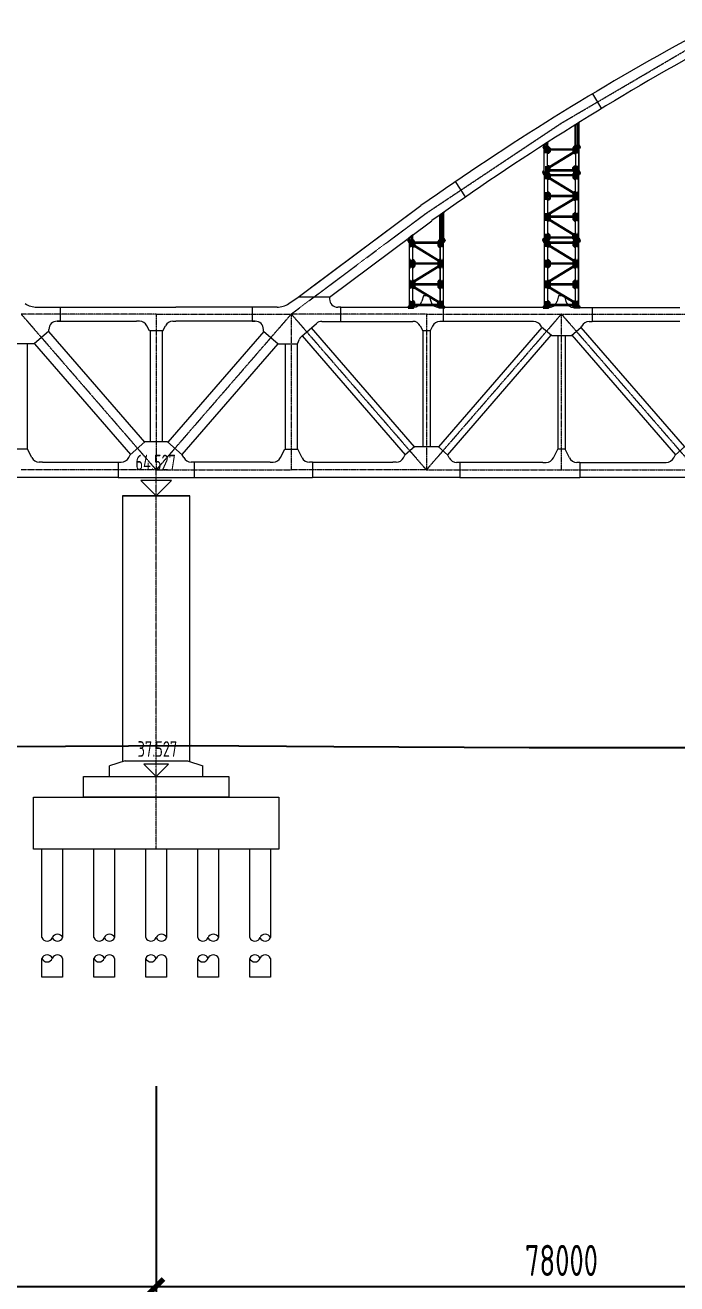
# Model space of a CAD drawing. Extents: x -2876908 to 633791, y -1383861 to 872234.
# Drawn here: x -376429 to -313717, y 671567 to 792692 of the extents above; entities that cross this region are included whole.
import ezdxf
from ezdxf.enums import TextEntityAlignment as Align

# ---------------------------------------------------------------- set-up
doc = ezdxf.new("R2010")
doc.units = 0
doc.header["$LTSCALE"] = 5
doc.header["$MEASUREMENT"] = 0
doc.linetypes.add('CENTER', pattern=[2, 1.25, -0.25, 0.25, -0.25])
doc.linetypes.add('DASHED', pattern=[0.75, 0.5, -0.25])
doc.layers.get('0').update_dxf_attribs({"linetype": 'CONTINUOUS', "lineweight": 25})
doc.layers.get('DEFPOINTS').update_dxf_attribs({"color": 35, "linetype": 'CONTINUOUS', "lineweight": 13})
for name, color, linetype, lineweight in [('3中心线', 6, 'CENTER', 18), ('5标注', 3, 'CONTINUOUS', 15), ('7边界线', 8, 'CONTINUOUS', 15), ('DIM', 3, 'CONTINUOUS', 0), ('STGJ_BOLT_THIN', 9, 'CONTINUOUS', 0), ('STXT_XG_END_THIN', 2, 'CONTINUOUS', 0), ('STXT_XG_THIN', 2, 'CONTINUOUS', 0), ('STXT_XG_TNDSH', 6, 'DASHED', 0)]:
    doc.layers.add(name, color=color, linetype=linetype, lineweight=lineweight)
for name, color, linetype in [('M_Prof', 2, 'CONTINUOUS'), ('M_Profx', 2, 'CONTINUOUS'), ('细线', 3, 'CONTINUOUS')]:
    doc.layers.add(name, color=color, linetype=linetype)
doc.styles.add('TSSD_Dimension', font='tssdeng.shx', dxfattribs={"width": 0.7, "bigfont": 'hztxt.shx'})
doc.styles.add('TSSD_NORM', font='tssdeng.shx', dxfattribs={"width": 0.7, "bigfont": 'hztxt.shx'})
doc.dimstyles.new('TSSD_100_100', dxfattribs={"dimtxt": 300, "dimasz": 100, "dimexe": 100, "dimexo": 250, "dimgap": 100, "dimtad": 1, "dimdec": 0, "dimzin": 0, "dimdsep": 46, "dimtxsty": 'TSSD_Dimension', "dimblk": 'ARCHTICK', "dimblk1": 'ARCHTICK', "dimblk2": 'ARCHTICK', "dimcen": 0, "dimdle": 100, "dimclrt": 7, "dimadec": 0, "dimazin": 0, "dimtfac": 1, "dimtdec": 0, "dimtix": 1, "dimtmove": 2, "dimatfit": 3, "dimfxl": 1, "dimtolj": 1, "dimtzin": 0, "dimarcsym": 0})

# ---------------------------------------------------------------- blocks, each defined once
blk = doc.blocks.new('f234w2')
at = {"layer": '3中心线'}
for p, q in [((297704, 1526), (310704, -13474)), ((310704, 1526), (297704, 1526)), ((323704, 1526), (310704, -13474)), ((310704, 1526), (323704, 1526)), ((310704, 1526), (310704, -13474)), ((310704, 1526), (310704, -13474)), ((323704, 1526), (336704, -13474)), ((336704, 1526), (323704, 1526)), ((323704, 1526), (323704, -13474)), ((349704, 1526), (336704, -13474)), ((336704, 1526), (349704, 1526)), ((336704, 1526), (336704, -13474)), ((362704, -13474), (349704, 1526)), ((349704, 1526), (362704, 1526)), ((349704, -13474), (349704, 1526)), ((310704, -13474), (297704, -13474)), ((310704, -13474), (323704, -13474)), ((336704, -13474), (323704, -13474)), ((336704, -13474), (349704, -13474)), ((349704, -13474), (362704, -13474))]:
    blk.add_line(p, q, dxfattribs=at)
at = {"layer": '7边界线'}
for p, q in [((323462, 2530), (324382, 3154)), ((327383, 3154), (324382, 3154)), ((327383, 3154), (327383, 2974)), ((336419, 3285), (336278, 2764)), ((336988, 3285), (336419, 3285)), ((336988, 3285), (337132, 2752)), ((349419, 3273), (349278, 2752)), ((349988, 3273), (349419, 3273)), ((349988, 3273), (350132, 2740)), ((299217, 2186), (301478, 2186)), ((301478, 2186), (308799, 2186)), ((301478, 2186), (301478, 836)), ((308799, 2186), (312608, 2186)), ((320540, 2186), (312608, 2186)), ((322340, 2186), (319929, 2186)), ((319929, 2186), (319929, 836)), ((328483, 2174), (328183, 2174)), ((328483, 2174), (335095, 2174)), ((328483, 824), (328483, 2174)), ((335506, 2174), (335095, 2174)), ((337905, 2162), (338306, 2162)), ((346726, 2162), (338306, 2162)), ((338306, 2162), (338306, 812)), ((348506, 2162), (346726, 2162)), ((350905, 2150), (352675, 2150)), ((352675, 2150), (361107, 2150)), ((352675, 2150), (352675, 800)), ((300378, -128), (300378, 36)), ((301178, 836), (308799, 836)), ((301478, 836), (301178, 836)), ((309099, 836), (308799, 836)), ((310064, -104), (309815, 394)), ((311344, -104), (311592, 394)), ((312308, 836), (312608, 836)), ((320229, 836), (312608, 836)), ((319929, 836), (320229, 836)), ((321029, -128), (321029, 36)), ((324721, -590), (326127, 629)), ((325621, 190), (335541, -11257)), ((326651, 824), (328483, 824)), ((328483, 824), (335095, 824)), ((335095, 824), (335395, 824)), ((336111, 382), (336354, -104)), ((337290, 370), (337054, -104)), ((347829, 239), (337866, -11257)), ((338306, 812), (338006, 812)), ((346726, 812), (338306, 812)), ((347026, 812), (346726, 812)), ((347791, 272), (347742, 370)), ((348734, -546), (347791, 272)), ((350673, -546), (351616, 272)), ((351578, 239), (361541, -11257)), ((351616, 272), (351659, 358)), ((352375, 800), (352675, 800)), ((361107, 800), (352675, 800)), ((300378, -128), (298960, -1357)), ((300342, -159), (309578, -10817)), ((311344, -104), (310064, -104)), ((310114, -104), (310114, -10784)), ((311294, -104), (311294, -10784)), ((321065, -159), (311829, -10817)), ((321029, -128), (322447, -1357)), ((324318, -1357), (324502, -897)), ((324753, -562), (334674, -12009)), ((337054, -104), (336354, -104)), ((336354, -104), (336354, -11224)), ((337054, -104), (337054, -11224)), ((348696, -513), (338733, -12009)), ((348734, -546), (350673, -546)), ((349354, -546), (349354, -11481)), ((350054, -546), (350054, -11481)), ((350711, -513), (360674, -12009)), ((298960, -1357), (297089, -1357)), ((298278, -1357), (298278, -11481)), ((298997, -1325), (308233, -11982)), ((322410, -1325), (313174, -11982)), ((322447, -1357), (324318, -1357)), ((323130, -1357), (323130, -11481)), ((324278, -1357), (324278, -11481)), ((309616, -10784), (308195, -12015)), ((311791, -10784), (309616, -10784)), ((311791, -10784), (313212, -12015)), ((298328, -11481), (297080, -11481)), ((298733, -12292), (298328, -11481)), ((308057, -12292), (308195, -12015)), ((313350, -12292), (313212, -12015)), ((322674, -12292), (323080, -11481)), ((323080, -11481), (324328, -11481)), ((324737, -12300), (324328, -11481)), ((334507, -12300), (334636, -12041)), ((335579, -11224), (334636, -12041)), ((335579, -11224), (337828, -11224)), ((337828, -11224), (338771, -12041)), ((338902, -12304), (338771, -12041)), ((348942, -12304), (349354, -11481)), ((350054, -11481), (349354, -11481)), ((350465, -12304), (350054, -11481)), ((360505, -12304), (360636, -12041)), ((361579, -11224), (360636, -12041)), ((299748, -12734), (299448, -12734)), ((299748, -12734), (307042, -12734)), ((307042, -12734), (307342, -12734)), ((307042, -12734), (307042, -14214)), ((314366, -12734), (314066, -12734)), ((321659, -12734), (314366, -12734)), ((314366, -12734), (314366, -14214)), ((321659, -12734), (321959, -12734)), ((325752, -12742), (325452, -12742)), ((325752, -12742), (325752, -14214)), ((325752, -12742), (333491, -12742)), ((333791, -12742), (333491, -12742)), ((339918, -12746), (339618, -12746)), ((347927, -12746), (339918, -12746)), ((339918, -12746), (339918, -14206)), ((347927, -12746), (348227, -12746)), ((351480, -12746), (351180, -12746)), ((351480, -12746), (351480, -14202)), ((351480, -12746), (359489, -12746)), ((359489, -12746), (359789, -12746)), ((307042, -14214), (295655, -14214)), ((307042, -14214), (325752, -14214)), ((339918, -14206), (325752, -14206)), ((339918, -14202), (351480, -14202)), ((365918, -14202), (351480, -14202))]:
    blk.add_line(p, q, dxfattribs=at)
for points in [[(324382, 3154), (336185, 11972)], [(327383, 3154), (337222, 10504), (337242, 10518)]]:
    blk.add_lwpolyline(points, dxfattribs=at)
for centre, radius, start, end in [((299217, 4186), 2000, 235.8714, 270), ((322340, 4186), 2000, 270, 304.1286), ((328183, 2974), 800, 180, 270), ((335506, 2974), 800, 270, 344.82495), ((337905, 2962), 800, 195.17505, 270), ((348506, 2962), 800, 270, 344.82495), ((350905, 2950), 800, 195.17505, 270), ((301178, 36), 800, 90, 180), ((309099, 36), 800, 26.56505, 90), ((312308, 36), 800, 90, 153.43497), ((320229, 36), 800, 0, 90), ((326651, 24), 800, 90, 130.91438), ((335395, 24), 800, 26.56505, 90), ((338006, 12), 800, 90, 153.43495), ((347026, 12), 800, 26.56505, 90), ((352375, 0), 800, 90, 153.43495), ((325245, -1195), 800, 130.91438, 158.19859), ((299448, -11934), 800, 206.56505, 270), ((307342, -11934), 800, 270, 333.43495), ((314066, -11934), 800, 206.56505, 270), ((321959, -11934), 800, 270, 333.43495), ((325452, -11942), 800, 206.56505, 270), ((333791, -11942), 800, 270, 333.43495), ((339618, -11946), 800, 206.56505, 270), ((348227, -11946), 800, 270, 333.43495), ((351180, -11946), 800, 206.56505, 270), ((359789, -11946), 800, 270, 333.43495)]:
    blk.add_arc(centre, radius, start, end, dxfattribs=at)
blk = doc.blocks.new('立面图')
at = {"layer": '3中心线'}
blk.add_line((284873, -52876), (284873, -16387), dxfattribs=at)
blk.add_lwpolyline([(297873, -1387), (310873, 8326), (323873, 16990), (336873, 24607), (340445, 26412)], dxfattribs=at)
at = {"layer": '7边界线', "ltscale": 0.1}
for p, q in [((326854, 19798), (327719, 18376)), ((314649, 9884), (313667, 11357))]:
    blk.add_line(p, q, dxfattribs=at)
at = {"layer": '7边界线'}
for p, q in [((281873, -44376), (280373, -44876)), ((281873, -44376), (287873, -44376)), ((287873, -44376), (289373, -44876)), ((280373, -45876), (280373, -44876)), ((289373, -45876), (289373, -44876))]:
    blk.add_line(p, q, dxfattribs=at)
at = {"layer": '7边界线', "ltscale": 0.1}
for points in [[(299730, 1122), (310355, 9060)], [(301553, 241), (311391, 7592), (311412, 7605)]]:
    blk.add_lwpolyline(points, dxfattribs=at)
at = {"layer": '7边界线', "flags": 128}
for points in [[(283403, -17406), (284873, -18876), (286343, -17406), (283403, -17406)], [(283697, -44700), (284873, -45876), (286049, -44700), (283697, -44700)]]:
    blk.add_lwpolyline(points, dxfattribs=at)
at = {"layer": '7边界线'}
for points in [[(281623, -18876), (281623, -18876), (288123, -18876), (288123, -18876), (281623, -18876)], [(281623, -18876), (281623, -18876), (288123, -18876), (288123, -18876), (281623, -18876)], [(281623, -18876), (281623, -44459)], [(288123, -44459), (288123, -18876)], [(277873, -45876), (291873, -45876), (291873, -47876), (277873, -47876), (277873, -45876)], [(273073, -47876), (296673, -47876), (296673, -52876), (273073, -52876), (273073, -47876)], [(273873, -61393), (273873, -52876)], [(273873, -61393), (273873, -52876)], [(275873, -52876), (275873, -61393)], [(275873, -52876), (275873, -61393)], [(278873, -61393), (278873, -52876)], [(278873, -61393), (278873, -52876)], [(280873, -52876), (280873, -61393)], [(280873, -52876), (280873, -61393)], [(283873, -61393), (283873, -52876)], [(283873, -61393), (283873, -52876)], [(285873, -52876), (285873, -61393)], [(285873, -52876), (285873, -61393)], [(288873, -61393), (288873, -52876)], [(288873, -61393), (288873, -52876)], [(290873, -52876), (290873, -61393)], [(290873, -52876), (290873, -61393)], [(293873, -61393), (293873, -52876)], [(293873, -61393), (293873, -52876)], [(295873, -52876), (295873, -61393)], [(295873, -52876), (295873, -61393)], [(275873, -63400), (275873, -65199), (273873, -65199), (273873, -63400)], [(280873, -63400), (280873, -65199), (278873, -65199), (278873, -63400)], [(285873, -63400), (285873, -65199), (283873, -65199), (283873, -63400)], [(290873, -63400), (290873, -65199), (288873, -65199), (288873, -63400)], [(295873, -63400), (295873, -65199), (293873, -65199), (293873, -63400)]]:
    blk.add_lwpolyline(points, dxfattribs=at)
at = {"layer": '7边界线', "ltscale": 0.1}
for centre, radius, start, end in [((463506, -208210), 265822, 118.54268, 125.17968), ((465059, -207293), 264176, 118.93327, 125.56397)]:
    blk.add_arc(centre, radius, start, end, dxfattribs=at)
at = {"layer": '7边界线'}
for centre, start, end in [((274373, -61189), 202.18456, 337.81544), ((275373, -61597), 22.18456, 157.81544), ((275373, -61189), 202.18456, 337.81544), ((279373, -61189), 202.18456, 337.81544), ((280373, -61597), 22.18456, 157.81544), ((280373, -61189), 202.18456, 337.81544), ((284373, -61189), 202.18456, 337.81544), ((285373, -61597), 22.18456, 157.81544), ((285373, -61189), 202.18456, 337.81544), ((289373, -61189), 202.18456, 337.81544), ((290373, -61597), 22.18456, 157.81544), ((290373, -61189), 202.18456, 337.81544), ((294373, -61189), 202.18456, 337.81544), ((295373, -61597), 22.18456, 157.81544), ((295373, -61189), 202.18456, 337.81544), ((274373, -63603), 22.18456, 157.81544), ((274373, -63196), 202.18456, 337.81544), ((275373, -63603), 22.18456, 157.81544), ((279373, -63603), 22.18456, 157.81544), ((279373, -63196), 202.18456, 337.81544), ((280373, -63603), 22.18456, 157.81544), ((284373, -63603), 22.18456, 157.81544), ((284373, -63196), 202.18456, 337.81544), ((285373, -63603), 22.18456, 157.81544), ((289373, -63603), 22.18456, 157.81544), ((289373, -63196), 202.18456, 337.81544), ((290373, -63603), 22.18456, 157.81544), ((294373, -63603), 22.18456, 157.81544), ((294373, -63196), 202.18456, 337.81544), ((295373, -63603), 22.18456, 157.81544)]:
    blk.add_arc(centre, 540, start, end, dxfattribs=at)
at = {"layer": '细线', "color": 3}
blk.add_lwpolyline([(270073, -43004), (288273, -42914), (301973, -43004), (320773, -43094), (334373, -43104), (355073, -43104), (381573, -43084), (394373, -43044), (414373, -42874)], dxfattribs=at)
at = {"layer": '5标注'}
blk.add_blockref('f234w2', (-25830, -2913), dxfattribs=at)
at = {"layer": '7边界线', "style": 'TSSD_NORM', "width": 0.7}
for s, p in [('64.527', (282881, -16875)), ('37.527', (283085, -44444))]:
    blk.add_text(s, height=1500, dxfattribs=at).set_placement(p, align=Align.BOTTOM_LEFT)
blk = doc.blocks.new('_ArchTick')
at = {"color": 0, "linetype": 'ByBlock', "const_width": 0.5}
blk.add_lwpolyline([(-0.71, -0.71), (0.71, 0.71)], dxfattribs=at)
blk = doc.blocks.new('*D39')
at = {"layer": 'DEFPOINTS', "color": 0, "transparency": 16777216}
for p in [(-363821, 693090), (-441821, 682131), (-363821, 671319)]:
    blk.add_point(p, dxfattribs=at)
at = {"layer": 'DIM', "color": 0, "lineweight": -2, "transparency": 16777216}
for p, q in [((-363821, 690590), (-363821, 670319)), ((-442821, 671319), (-362821, 671319))]:
    blk.add_line(p, q, dxfattribs=at)
at = {"layer": 'DIM', "color": 0, "linetype": 'ByBlock', "lineweight": -2, "transparency": 16777216}
blk.add_line((-441821, 679631), (-441821, 670319), dxfattribs=at)
at = {"layer": 'DIM', "color": 0, "lineweight": -2, "transparency": 16777216, "xscale": 1000, "yscale": 1000, "zscale": 1000, "rotation": 180}
blk.add_blockref('_ArchTick', (-441821, 671319), dxfattribs=at)
at = {"layer": 'DIM', "color": 0, "lineweight": -2, "transparency": 16777216, "xscale": 1000, "yscale": 1000, "zscale": 1000}
blk.add_blockref('_ArchTick', (-363821, 671319), dxfattribs=at)
at = {"layer": 'DIM', "color": 7, "transparency": 16777216, "insert": (-402821, 673819), "char_height": 3000, "attachment_point": 5, "style": 'TSSD_Dimension'}
blk.add_mtext('\\A1;78000', dxfattribs=at)
blk = doc.blocks.new('*D40')
at = {"layer": 'DEFPOINTS', "color": 0, "transparency": 16777216}
for p in [(-363821, 693090), (-285821, 683858), (-285821, 671319)]:
    blk.add_point(p, dxfattribs=at)
at = {"layer": 'DIM', "color": 0, "linetype": 'ByBlock', "lineweight": -2, "transparency": 16777216}
blk.add_line((-363821, 690590), (-363821, 670319), dxfattribs=at)
at = {"layer": 'DIM', "color": 0, "lineweight": -2, "transparency": 16777216}
for p, q in [((-285821, 681358), (-285821, 670319)), ((-364821, 671319), (-284821, 671319))]:
    blk.add_line(p, q, dxfattribs=at)
at = {"layer": 'DIM', "color": 0, "lineweight": -2, "transparency": 16777216, "xscale": 1000, "yscale": 1000, "zscale": 1000, "rotation": 180}
blk.add_blockref('_ArchTick', (-363821, 671319), dxfattribs=at)
at = {"layer": 'DIM', "color": 0, "lineweight": -2, "transparency": 16777216, "xscale": 1000, "yscale": 1000, "zscale": 1000}
blk.add_blockref('_ArchTick', (-285821, 671319), dxfattribs=at)
at = {"layer": 'DIM', "color": 7, "transparency": 16777216, "insert": (-324821, 673819), "char_height": 3000, "attachment_point": 5, "style": 'TSSD_Dimension'}
blk.add_mtext('\\A1;78000', dxfattribs=at)
blk = doc.blocks.new('孔')
blk.add_circle((22022, 20887), 13.3)
at = {"layer": 'STGJ_BOLT_THIN'}
for p, q in [((21992, 20887), (22052, 20887)), ((22022, 20917), (22022, 20857))]:
    blk.add_line(p, q, dxfattribs=at)
blk = doc.blocks.new('6.5M11')
at = {"color": 5}
for p, q in [((128499, 27955), (128499, 28558)), ((128519, 27955), (128499, 27955)), ((128519, 27955), (128519, 28558)), ((128499, 24701), (128499, 23955)), ((128499, 24701), (128519, 24701)), ((128519, 24701), (128519, 23955)), ((128519, 23955), (128499, 23955))]:
    blk.add_line(p, q, dxfattribs=at)
for p, q in [((128499, 28377), (128519, 28377)), ((128499, 28350), (128519, 28350)), ((128499, 28307), (128519, 28307)), ((128499, 28280), (128519, 28280)), ((128499, 28114), (128519, 28114)), ((128499, 28088), (128519, 28088)), ((128499, 28078), (128519, 28078)), ((128499, 28051), (128519, 28051)), ((128499, 26605), (128519, 26605)), ((128499, 26579), (128519, 26579)), ((128499, 26569), (128519, 26569)), ((128499, 26543), (128519, 26543)), ((128499, 26377), (128519, 26377)), ((128499, 26350), (128519, 26350)), ((128499, 26307), (128519, 26307)), ((128499, 26280), (128519, 26280)), ((128499, 26101), (128519, 26101)), ((128499, 26065), (128519, 26065)), ((128519, 24605), (128499, 24605)), ((128519, 24579), (128499, 24579)), ((128519, 24569), (128499, 24569)), ((128519, 24543), (128499, 24543)), ((128519, 24377), (128499, 24377)), ((128519, 24350), (128499, 24350)), ((128519, 24307), (128499, 24307)), ((128519, 24280), (128499, 24280)), ((128519, 24101), (128499, 24101)), ((128519, 24065), (128499, 24065)), ((128519, 22605), (128499, 22605)), ((128519, 22579), (128499, 22579)), ((128519, 22569), (128499, 22569)), ((128519, 22543), (128499, 22543)), ((128519, 22377), (128499, 22377)), ((128519, 22350), (128499, 22350)), ((128519, 22307), (128499, 22307)), ((128519, 22280), (128499, 22280))]:
    blk.add_line(p, q)
at = {"color": 241}
for p, q in [((128499, 26701), (128499, 25955)), ((128519, 26701), (128499, 26701)), ((128519, 26701), (128519, 25955)), ((128499, 25955), (128519, 25955)), ((128499, 22701), (128499, 22093)), ((128499, 22701), (128519, 22701)), ((128519, 22701), (128519, 22093))]:
    blk.add_line(p, q, dxfattribs=at)
at = {"color": 6}
for points in [[(128247, 28578), (128772, 28578), (128772, 28558), (128247, 28558)], [(128247, 22078), (128772, 22078), (128772, 22098), (128247, 22098)]]:
    blk.add_lwpolyline(points, close=True, dxfattribs=at)
for points in [[(128247, 28558), (128247, 28528), (128317, 28408), (128347, 28408)], [(128247, 28558), (128247, 28528), (128317, 28408), (128347, 28408)], [(128247, 22098), (128247, 22128), (128317, 22248), (128347, 22248)], [(128247, 22098), (128247, 22128), (128317, 22248), (128347, 22248)]]:
    blk.add_lwpolyline(points, dxfattribs=at)
at = {"color": 241}
for points in [[(128672, 28558), (128772, 28558), (128882, 28438), (128882, 28109), (128789, 27955), (128672, 27955), (128672, 28558)], [(128672, 24701), (128789, 24701), (128882, 24548), (128882, 24109), (128789, 23955), (128672, 23955), (128672, 24701)]]:
    blk.add_lwpolyline(points, dxfattribs=at)
at = {"color": 5}
for points in [[(128672, 26701), (128761, 26701), (128882, 26580), (128882, 26077), (128761, 25955), (128672, 25955), (128672, 26701)], [(128672, 22701), (128672, 22098), (128772, 22098), (128882, 22218), (128882, 22580), (128761, 22701), (128672, 22701)]]:
    blk.add_lwpolyline(points, dxfattribs=at)
at = {"layer": 'STXT_XG_END_THIN'}
for p, q in [((128347, 28558), (128672, 28558)), ((128347, 22098), (128672, 22098))]:
    blk.add_line(p, q, dxfattribs=at)
at = {"layer": 'STXT_XG_THIN', "color": 2}
for p, q in [((128347, 28558), (128347, 22098)), ((128672, 28558), (128672, 22098))]:
    blk.add_line(p, q, dxfattribs=at)
at = {"layer": 'STXT_XG_TNDSH', "color": 2}
for p, q in [((128355, 28558), (128355, 22098)), ((128664, 28558), (128664, 22098))]:
    blk.add_line(p, q, dxfattribs=at)
for p in [(106715, 7476), (106715, 7406), (106715, 7213), (106775, 7177), (106785, 7476), (106785, 7406), (106715, 5476), (106715, 5406), (106715, 5213), (106765, 5164), (106785, 5476), (106785, 5406), (106715, 3476), (106715, 3406), (106785, 3476), (106785, 3406), (106715, 3213), (106775, 3177)]:
    blk.add_blockref('孔', p)
at = {"xscale": -1, "rotation": 180}
for p in [(106715, 47443), (106715, 47251), (106715, 47181), (106765, 47493), (106785, 47251), (106785, 47181), (106715, 45443), (106775, 45480), (106715, 43443), (106715, 43251), (106715, 43181), (106765, 43493), (106785, 43251), (106785, 43181)]:
    blk.add_blockref('孔', p, dxfattribs=at)
blk = doc.blocks.new('6.5M222')
at = {"color": 241}
for p, q in [((130499, 27955), (130499, 28558)), ((130519, 27955), (130499, 27955)), ((130519, 27955), (130519, 28558)), ((130499, 24701), (130499, 23955)), ((130499, 24701), (130519, 24701)), ((130519, 24701), (130519, 23955)), ((130519, 23955), (130499, 23955))]:
    blk.add_line(p, q, dxfattribs=at)
for p, q in [((130499, 28377), (130519, 28377)), ((130499, 28350), (130519, 28350)), ((130499, 28307), (130519, 28307)), ((130499, 28280), (130519, 28280)), ((130499, 28114), (130519, 28114)), ((130499, 28088), (130519, 28088)), ((130499, 28078), (130519, 28078)), ((130499, 28051), (130519, 28051)), ((130499, 26605), (130519, 26605)), ((130499, 26579), (130519, 26579)), ((130499, 26569), (130519, 26569)), ((130499, 26543), (130519, 26543)), ((130499, 26377), (130519, 26377)), ((130499, 26350), (130519, 26350)), ((130499, 26307), (130519, 26307)), ((130499, 26280), (130519, 26280)), ((130499, 26101), (130519, 26101)), ((130499, 26065), (130519, 26065)), ((130519, 24605), (130499, 24605)), ((130519, 24579), (130499, 24579)), ((130519, 24569), (130499, 24569)), ((130519, 24543), (130499, 24543)), ((130519, 24377), (130499, 24377)), ((130519, 24350), (130499, 24350)), ((130519, 24307), (130499, 24307)), ((130519, 24280), (130499, 24280)), ((130519, 24101), (130499, 24101)), ((130519, 24065), (130499, 24065)), ((130499, 22605), (130519, 22605)), ((130499, 22579), (130519, 22579)), ((130499, 22569), (130519, 22569)), ((130499, 22543), (130519, 22543)), ((130499, 22377), (130519, 22377)), ((130499, 22350), (130519, 22350)), ((130499, 22307), (130519, 22307)), ((130499, 22280), (130519, 22280))]:
    blk.add_line(p, q)
at = {"color": 5}
for p, q in [((130499, 26701), (130499, 25955)), ((130519, 26701), (130499, 26701)), ((130519, 26701), (130519, 25955)), ((130499, 25955), (130519, 25955)), ((130499, 22701), (130499, 22098)), ((130519, 22701), (130499, 22701)), ((130519, 22701), (130519, 22098))]:
    blk.add_line(p, q, dxfattribs=at)
for points in [[(130347, 28558), (130247, 28558), (130137, 28438), (130137, 28077), (130258, 27955), (130347, 27955)], [(130347, 24701), (130258, 24701), (130137, 24580), (130137, 24077), (130258, 23955), (130347, 23955)]]:
    blk.add_lwpolyline(points, dxfattribs=at)
at = {"color": 6}
for points in [[(130772, 28578), (130247, 28578), (130247, 28558), (130772, 28558)], [(130772, 22078), (130247, 22078), (130247, 22098), (130772, 22098)]]:
    blk.add_lwpolyline(points, close=True, dxfattribs=at)
for points in [[(130772, 28558), (130772, 28528), (130702, 28408), (130672, 28408)], [(130772, 28558), (130772, 28528), (130702, 28408), (130672, 28408)], [(130772, 22098), (130772, 22128), (130702, 22248), (130672, 22248)], [(130772, 22098), (130772, 22128), (130702, 22248), (130672, 22248)]]:
    blk.add_lwpolyline(points, dxfattribs=at)
at = {"color": 241}
for points in [[(130347, 26701), (130230, 26701), (130137, 26548), (130137, 26109), (130230, 25955), (130347, 25955), (130347, 26701)], [(130347, 22701), (130347, 22098), (130247, 22098), (130137, 22218), (130137, 22548), (130230, 22701), (130347, 22701)]]:
    blk.add_lwpolyline(points, dxfattribs=at)
at = {"layer": 'STXT_XG_END_THIN'}
for p, q in [((130672, 28558), (130347, 28558)), ((130672, 22098), (130347, 22098))]:
    blk.add_line(p, q, dxfattribs=at)
at = {"layer": 'STXT_XG_THIN', "color": 2}
for p, q in [((130347, 22098), (130347, 28558)), ((130672, 22098), (130672, 28558))]:
    blk.add_line(p, q, dxfattribs=at)
at = {"layer": 'STXT_XG_TNDSH', "color": 2}
for p, q in [((130355, 22098), (130355, 28558)), ((130664, 22098), (130664, 28558))]:
    blk.add_line(p, q, dxfattribs=at)
at = {"xscale": -1}
for p in [(152234, 7476), (152234, 7406), (152254, 7164), (152304, 7476), (152304, 7406), (152304, 7213), (152234, 5476), (152234, 5406), (152244, 5177), (152304, 5476), (152304, 5406), (152304, 5213), (152234, 3476), (152234, 3406), (152304, 3476), (152304, 3406), (152254, 3164), (152304, 3213)]:
    blk.add_blockref('孔', p, dxfattribs=at)
at = {"rotation": 180}
for p in [(152244, 47480), (152304, 47443), (152254, 45493), (152304, 45443), (152234, 43251), (152234, 43181), (152244, 43480), (152304, 43443), (152304, 43251), (152304, 43181)]:
    blk.add_blockref('孔', p, dxfattribs=at)
blk = doc.blocks.new('sahdlfhaskfhkjs')
at = {"layer": 'STXT_XG_END_THIN', "color": 3}
for p, q in [((11556664, 547825), (11556664, 547665)), ((11556664, 547665), (11556874, 547665)), ((11559299, 547665), (11559299, 547825)), ((11556664, 545825), (11556664, 545665)), ((11556664, 545665), (11556874, 545665)), ((11559299, 545665), (11559299, 545825)), ((11556664, 543825), (11556664, 543665)), ((11556664, 543665), (11556874, 543665)), ((11559299, 543665), (11559299, 543825)), ((11556664, 541825), (11556664, 541665)), ((11556664, 541665), (11556874, 541665)), ((11559299, 541665), (11559299, 541825))]:
    blk.add_line(p, q, dxfattribs=at)
at = {"layer": 'STXT_XG_THIN', "color": 3}
for p, q in [((11556874, 547825), (11556664, 547825)), ((11556864, 547825), (11556864, 547665)), ((11556874, 547825), (11556874, 547665)), ((11559089, 547802), (11556874, 547802)), ((11559089, 547688), (11556874, 547688)), ((11559089, 547825), (11559089, 547665)), ((11559299, 547825), (11559089, 547825)), ((11559299, 547665), (11559089, 547665)), ((11559099, 547825), (11559099, 547665)), ((11556874, 545825), (11556664, 545825)), ((11556864, 545825), (11556864, 545665)), ((11556874, 545825), (11556874, 545665)), ((11559089, 545802), (11556874, 545802)), ((11559089, 545688), (11556874, 545688)), ((11559089, 545825), (11559089, 545665)), ((11559299, 545825), (11559089, 545825)), ((11559299, 545665), (11559089, 545665)), ((11559099, 545825), (11559099, 545665)), ((11556874, 543825), (11556664, 543825)), ((11556864, 543825), (11556864, 543665)), ((11556874, 543825), (11556874, 543665)), ((11559089, 543802), (11556874, 543802)), ((11559089, 543688), (11556874, 543688)), ((11559089, 543825), (11559089, 543665)), ((11559299, 543825), (11559089, 543825)), ((11559299, 543665), (11559089, 543665)), ((11559099, 543825), (11559099, 543665)), ((11556874, 541825), (11556664, 541825)), ((11556864, 541825), (11556864, 541665)), ((11556874, 541825), (11556874, 541665)), ((11559089, 541802), (11556874, 541802)), ((11559089, 541688), (11556874, 541688)), ((11559089, 541825), (11559089, 541665)), ((11559299, 541825), (11559089, 541825)), ((11559299, 541665), (11559089, 541665)), ((11559099, 541825), (11559099, 541665))]:
    blk.add_line(p, q, dxfattribs=at)
at = {"layer": 'STXT_XG_THIN', "color": 241}
for p, q in [((11556664, 547530), (11556712, 547609)), ((11556664, 547530), (11556664, 547451)), ((11556870, 547513), (11556712, 547609)), ((11556862, 547519), (11556779, 547382)), ((11556870, 547513), (11556787, 547377)), ((11559164, 546094), (11556858, 547494)), ((11556664, 547451), (11556787, 547377)), ((11559105, 545997), (11556799, 547396)), ((11559105, 545494), (11556799, 544094)), ((11559164, 545396), (11556858, 543997)), ((11559176, 546114), (11559093, 545977)), ((11559093, 545977), (11559251, 545881)), ((11559093, 545513), (11559251, 545609)), ((11559176, 545377), (11559093, 545513)), ((11559184, 546108), (11559101, 545972)), ((11559184, 545382), (11559101, 545519)), ((11559299, 546039), (11559176, 546114)), ((11559299, 545451), (11559176, 545377)), ((11559299, 545960), (11559251, 545881)), ((11559299, 545530), (11559251, 545609)), ((11559299, 545960), (11559299, 546039)), ((11559299, 545530), (11559299, 545451)), ((11556664, 544039), (11556787, 544114)), ((11556664, 543960), (11556664, 544039)), ((11556664, 543960), (11556712, 543881)), ((11556870, 543977), (11556712, 543881)), ((11556862, 543972), (11556779, 544108)), ((11556870, 543977), (11556787, 544114)), ((11556664, 543530), (11556712, 543609)), ((11556664, 543530), (11556664, 543451)), ((11556664, 543451), (11556787, 543377)), ((11556870, 543513), (11556712, 543609)), ((11556862, 543519), (11556779, 543382)), ((11556870, 543513), (11556787, 543377)), ((11559105, 541997), (11556799, 543396)), ((11559164, 542094), (11556858, 543494)), ((11559176, 542114), (11559093, 541977)), ((11559093, 541977), (11559251, 541881)), ((11559184, 542108), (11559101, 541972)), ((11559299, 542039), (11559176, 542114)), ((11559299, 541960), (11559251, 541881)), ((11559299, 541960), (11559299, 542039))]:
    blk.add_line(p, q, dxfattribs=at)
at = {"layer": 'STXT_XG_TNDSH', "color": 241}
for p, q in [((11559162, 546091), (11556856, 547490)), ((11559107, 546000), (11556801, 547400)), ((11559107, 545490), (11556801, 544091)), ((11559162, 545400), (11556856, 544000)), ((11559107, 542000), (11556801, 543400)), ((11559162, 542091), (11556856, 543490))]:
    blk.add_line(p, q, dxfattribs=at)
at = {"layer": 'STXT_XG_TNDSH', "color": 3}
for p, q in [((11559089, 547798), (11556874, 547798)), ((11559089, 547692), (11556874, 547692)), ((11559089, 545798), (11556874, 545798)), ((11559089, 545692), (11556874, 545692)), ((11559089, 543798), (11556874, 543798)), ((11559089, 543692), (11556874, 543692)), ((11559089, 541798), (11556874, 541798)), ((11559089, 541692), (11556874, 541692))]:
    blk.add_line(p, q, dxfattribs=at)
for name, p in [('6.5M11', (11427972, 519417)), ('6.5M222', (11428972, 519417))]:
    blk.add_blockref(name, p)
blk = doc.blocks.new('hsldhflksfdjl')
at = {"color": 5}
for p, q in [((11524943, 547792), (11524943, 548395)), ((11524943, 547792), (11524963, 547792)), ((11524963, 547792), (11524963, 548395)), ((11527943, 546538), (11527943, 545935)), ((11527963, 546538), (11527943, 546538)), ((11527963, 546538), (11527963, 545935))]:
    blk.add_line(p, q, dxfattribs=at)
for p, q in [((11524963, 548213), (11524943, 548213)), ((11524963, 548186), (11524943, 548186)), ((11524963, 548143), (11524943, 548143)), ((11524963, 548116), (11524943, 548116)), ((11524963, 547950), (11524943, 547950)), ((11524963, 547924), (11524943, 547924)), ((11524963, 547914), (11524943, 547914)), ((11524963, 547887), (11524943, 547887)), ((11527943, 548213), (11527963, 548213)), ((11527943, 548186), (11527963, 548186)), ((11527943, 548143), (11527963, 548143)), ((11527943, 548116), (11527963, 548116)), ((11527943, 547950), (11527963, 547950)), ((11527943, 547924), (11527963, 547924)), ((11527943, 547914), (11527963, 547914)), ((11527943, 547887), (11527963, 547887)), ((11524963, 546442), (11524943, 546442)), ((11524963, 546415), (11524943, 546415)), ((11524963, 546405), (11524943, 546405)), ((11524963, 546379), (11524943, 546379)), ((11527943, 546442), (11527963, 546442)), ((11527943, 546415), (11527963, 546415)), ((11527943, 546405), (11527963, 546405)), ((11527943, 546379), (11527963, 546379)), ((11524963, 546213), (11524943, 546213)), ((11524963, 546186), (11524943, 546186)), ((11524963, 546143), (11524943, 546143)), ((11524963, 546116), (11524943, 546116)), ((11527943, 546213), (11527963, 546213)), ((11527943, 546186), (11527963, 546186)), ((11527943, 546143), (11527963, 546143)), ((11527943, 546116), (11527963, 546116))]:
    blk.add_line(p, q)
at = {"color": 241}
for p, q in [((11527943, 547792), (11527943, 548395)), ((11527963, 547792), (11527943, 547792)), ((11527963, 547792), (11527963, 548395)), ((11524943, 546538), (11524943, 545935)), ((11524943, 546538), (11524963, 546538)), ((11524963, 546538), (11524963, 545935))]:
    blk.add_line(p, q, dxfattribs=at)
at = {"color": 6}
for points in [[(11524691, 548415), (11525216, 548415), (11525216, 548395), (11524691, 548395)], [(11528216, 548415), (11527691, 548415), (11527691, 548395), (11528216, 548395)], [(11524691, 545915), (11525216, 545915), (11525216, 545935), (11524691, 545935)], [(11528216, 545915), (11527691, 545915), (11527691, 545935), (11528216, 545935)]]:
    blk.add_lwpolyline(points, close=True, dxfattribs=at)
for points in [[(11524691, 548395), (11524691, 548365), (11524761, 548245), (11524791, 548245)], [(11524691, 548395), (11524691, 548365), (11524761, 548245), (11524791, 548245)], [(11528216, 548395), (11528216, 548365), (11528146, 548245), (11528116, 548245)], [(11528216, 548395), (11528216, 548365), (11528146, 548245), (11528116, 548245)], [(11524691, 545935), (11524691, 545965), (11524761, 546085), (11524791, 546085)], [(11524691, 545935), (11524691, 545965), (11524761, 546085), (11524791, 546085)], [(11528216, 545935), (11528216, 545965), (11528146, 546085), (11528116, 546085)], [(11528216, 545935), (11528216, 545965), (11528146, 546085), (11528116, 546085)]]:
    blk.add_lwpolyline(points, dxfattribs=at)
at = {"color": 241}
for points in [[(11525116, 547792), (11525116, 548395), (11525216, 548395), (11525326, 548275), (11525326, 547945), (11525233, 547792), (11525116, 547792)], [(11527791, 546538), (11527791, 545935), (11527691, 545935), (11527580, 546055), (11527580, 546384), (11527674, 546538), (11527791, 546538)]]:
    blk.add_lwpolyline(points, dxfattribs=at)
at = {"color": 5}
for points in [[(11527791, 547792), (11527791, 548395), (11527691, 548395), (11527580, 548275), (11527580, 547913), (11527701, 547792), (11527791, 547792)], [(11525116, 546538), (11525116, 545935), (11525216, 545935), (11525326, 546055), (11525326, 546416), (11525205, 546538), (11525116, 546538)]]:
    blk.add_lwpolyline(points, dxfattribs=at)
at = {"layer": 'STXT_XG_END_THIN'}
for p, q in [((11524791, 548395), (11525116, 548395)), ((11528116, 548395), (11527791, 548395)), ((11524791, 545935), (11525116, 545935)), ((11528116, 545935), (11527791, 545935))]:
    blk.add_line(p, q, dxfattribs=at)
at = {"layer": 'STXT_XG_END_THIN', "color": 3}
for p, q in [((11525136, 548245), (11525136, 548085)), ((11525136, 548085), (11525346, 548085)), ((11527771, 548085), (11527771, 548245)), ((11525136, 546245), (11525136, 546085)), ((11525136, 546085), (11525346, 546085)), ((11527771, 546085), (11527771, 546245))]:
    blk.add_line(p, q, dxfattribs=at)
at = {"layer": 'STXT_XG_THIN', "color": 2}
for p, q in [((11524791, 548395), (11524791, 545935)), ((11525116, 548395), (11525116, 545935)), ((11527791, 545935), (11527791, 548395)), ((11528116, 545935), (11528116, 548395))]:
    blk.add_line(p, q, dxfattribs=at)
at = {"layer": 'STXT_XG_THIN', "color": 3}
for p, q in [((11525346, 548245), (11525136, 548245)), ((11525336, 548245), (11525336, 548085)), ((11525346, 548245), (11525346, 548085)), ((11527560, 548222), (11525346, 548222)), ((11527560, 548108), (11525346, 548108)), ((11527560, 548245), (11527560, 548085)), ((11527771, 548245), (11527560, 548245)), ((11527771, 548085), (11527560, 548085)), ((11527570, 548245), (11527570, 548085)), ((11525346, 546245), (11525136, 546245)), ((11525336, 546245), (11525336, 546085)), ((11525346, 546245), (11525346, 546085)), ((11527560, 546222), (11525346, 546222)), ((11527560, 546108), (11525346, 546108)), ((11527560, 546245), (11527560, 546085)), ((11527771, 546245), (11527560, 546245)), ((11527771, 546085), (11527560, 546085)), ((11527570, 546245), (11527570, 546085))]:
    blk.add_line(p, q, dxfattribs=at)
at = {"layer": 'STXT_XG_THIN', "color": 241}
for p, q in [((11525136, 547950), (11525184, 548029)), ((11525136, 547950), (11525136, 547871)), ((11525136, 547871), (11525259, 547796)), ((11525342, 547933), (11525184, 548029)), ((11525333, 547938), (11525250, 547801)), ((11525342, 547933), (11525259, 547796)), ((11527576, 546416), (11525271, 547816)), ((11527636, 546514), (11525330, 547913)), ((11527647, 546533), (11527564, 546396)), ((11527564, 546396), (11527723, 546300)), ((11527656, 546528), (11527573, 546391)), ((11527771, 546458), (11527647, 546533)), ((11527771, 546380), (11527723, 546300)), ((11527771, 546380), (11527771, 546458))]:
    blk.add_line(p, q, dxfattribs=at)
at = {"layer": 'STXT_XG_TNDSH', "color": 2}
for p, q in [((11524799, 548395), (11524799, 545935)), ((11525108, 548395), (11525108, 545935)), ((11527799, 545935), (11527799, 548395)), ((11528108, 545935), (11528108, 548395))]:
    blk.add_line(p, q, dxfattribs=at)
at = {"layer": 'STXT_XG_TNDSH', "color": 241}
for p, q in [((11527578, 546419), (11525273, 547819)), ((11527633, 546510), (11525328, 547910))]:
    blk.add_line(p, q, dxfattribs=at)
at = {"layer": 'STXT_XG_TNDSH', "color": 3}
for p, q in [((11527560, 548218), (11525346, 548218)), ((11527560, 548112), (11525346, 548112)), ((11527560, 546218), (11525346, 546218)), ((11527560, 546112), (11525346, 546112))]:
    blk.add_line(p, q, dxfattribs=at)
for p in [(11503159, 527312), (11503159, 527242), (11503159, 527050), (11503219, 527013), (11503229, 527312), (11503229, 527242)]:
    blk.add_blockref('孔', p)
at = {"xscale": -1}
for p in [(11549677, 527312), (11549677, 527242), (11549698, 527000), (11549747, 527312), (11549747, 527242), (11549747, 527050)]:
    blk.add_blockref('孔', p, dxfattribs=at)
at = {"xscale": -1, "rotation": 180}
for p in [(11503159, 567280), (11503208, 567329), (11503159, 567087), (11503159, 567017), (11503229, 567087), (11503229, 567017)]:
    blk.add_blockref('孔', p, dxfattribs=at)
at = {"rotation": 180}
for p in [(11549688, 567316), (11549747, 567280), (11549677, 567087), (11549677, 567017), (11549747, 567087), (11549747, 567017)]:
    blk.add_blockref('孔', p, dxfattribs=at)

msp = doc.modelspace()

# ---------------------------------------------------------------- linework, layer by layer
for p, q in [((-323583.555, 780993.228), (-323583.555, 781013.228)), ((-323058.555, 780993.228), (-323058.555, 781013.228)), ((-336583.555, 771993.228), (-336583.555, 772013.228)), ((-336058.555, 771993.228), (-336058.555, 772013.228))]:
    msp.add_line(p, q)
at = {"layer": '7边界线'}
for points in [[(-323520.445, 783041.617), (-323099.975, 783312.749), (-323110.82, 783329.568), (-323531.291, 783058.436)], [(-326528.319, 781153.184), (-326093.933, 781401.412), (-326103.862, 781418.787), (-326538.248, 781170.559)], [(-336516.002, 774399.534), (-336103.464, 774682.589), (-336114.786, 774699.091), (-336527.324, 774416.036)], [(-339501.925, 772187.717), (-339114.829, 772504.679), (-339127.507, 772520.163), (-339514.603, 772203.201)]]:
    msp.add_lwpolyline(points, close=True, dxfattribs=at)
at = {"layer": 'DIM'}
for p, q in [((-323321.055, 783194.002), (-323321.055, 780993.228)), ((-326321.055, 781294.673), (-326321.055, 780973.228)), ((-323513.055, 781163.228), (-323583.555, 781043.228)), ((-323583.555, 781013.228), (-323583.555, 781043.228)), ((-323583.555, 781013.228), (-323058.555, 781013.228)), ((-323583.555, 780993.228), (-323058.555, 780993.228)), ((-323513.055, 781163.228), (-323483.555, 781163.228)), ((-323326.055, 781163.228), (-323316.055, 781163.228)), ((-323326.055, 781163.228), (-323326.055, 781013.228)), ((-323316.055, 781163.228), (-323316.055, 781013.228)), ((-323129.055, 781163.228), (-323158.555, 781163.228)), ((-323129.055, 781163.228), (-323058.555, 781043.228)), ((-323058.555, 781013.228), (-323058.555, 781043.228)), ((-336321.055, 774557.563), (-336321.055, 771993.228)), ((-339321.055, 772361.682), (-339321.055, 771973.228)), ((-336513.055, 772163.228), (-336583.555, 772043.228)), ((-336583.555, 772013.228), (-336583.555, 772043.228)), ((-336583.555, 772013.228), (-336058.555, 772013.228)), ((-336583.555, 771993.228), (-336058.555, 771993.228)), ((-336513.055, 772163.228), (-336483.555, 772163.228)), ((-336326.055, 772163.228), (-336316.055, 772163.228)), ((-336326.055, 772163.228), (-336326.055, 772013.228)), ((-336316.055, 772163.228), (-336316.055, 772013.228)), ((-336129.055, 772163.228), (-336158.555, 772163.228)), ((-336129.055, 772163.228), (-336058.555, 772043.228)), ((-336058.555, 772013.228), (-336058.555, 772043.228))]:
    msp.add_line(p, q, dxfattribs=at)
at = {"layer": 'M_Prof'}
for p, q in [((-323483.655, 781013.228), (-323483.655, 783065.34)), ((-323158.455, 781013.228), (-323158.455, 783275.039)), ((-326158.455, 780993.228), (-326158.455, 781364.541)), ((-326483.655, 780993.228), (-326483.655, 781178.707)), ((-336483.655, 772013.228), (-336483.655, 774421.729)), ((-336158.455, 772013.228), (-336158.455, 774644.858)), ((-339483.655, 771993.228), (-339483.655, 772202.676)), ((-339158.455, 771993.228), (-339158.455, 772468.957))]:
    msp.add_line(p, q, dxfattribs=at)
at = {"layer": 'M_Profx'}
for p, q in [((-323475.65, 781013.228), (-323475.65, 783070.502)), ((-323166.46, 781013.228), (-323166.46, 783269.877)), ((-326166.46, 780993.228), (-326166.46, 781359.966)), ((-326475.65, 780993.228), (-326475.65, 781183.281)), ((-336475.65, 772013.228), (-336475.65, 774427.221)), ((-336166.46, 772013.228), (-336166.46, 774639.366)), ((-339475.65, 771993.228), (-339475.65, 772209.231)), ((-339166.46, 771993.228), (-339166.46, 772462.402))]:
    msp.add_line(p, q, dxfattribs=at)

# ---------------------------------------------------------------- block references
at = {"xscale": -1}
msp.add_blockref('hsldhflksfdjl', (11201632.082, 232578.585), dxfattribs=at)
for p in [(-11882802.551, 230498.091), (-11895802.551, 223998.091), (-11882802.551, 223998.091)]:
    msp.add_blockref('sahdlfhaskfhkjs', p)
at = {"layer": '5标注'}
msp.add_blockref('立面图', (-648694.383, 766279.851), dxfattribs=at)

# ---------------------------------------------------------------- dimensions: what is measured, and where the dimension line sits
at = {"layer": 'DIM'}
for base, p1, p2, picture, middle in [((-363821.088, 671319.493), (-441821.088, 682131.131), (-363821.088, 693089.599), '*D39', (-402821.088, 673819.493)), ((-285821.087, 671319.493), (-363821.088, 693089.599), (-285821.087, 683858.394), '*D40', (-324821.087, 673819.493))]:
    dim = msp.add_linear_dim(base=base, p1=p1, p2=p2, dimstyle='TSSD_100_100', override={"dimtxt": 3000, "dimasz": 1000, "dimexe": 1000, "dimexo": 2500, "dimgap": 1000, "dimdle": 1000}, dxfattribs=at)
    dim.commit()
    dim.dimension.update_dxf_attribs({"geometry": picture, "text_midpoint": middle})

doc.saveas('drawing.dxf')
